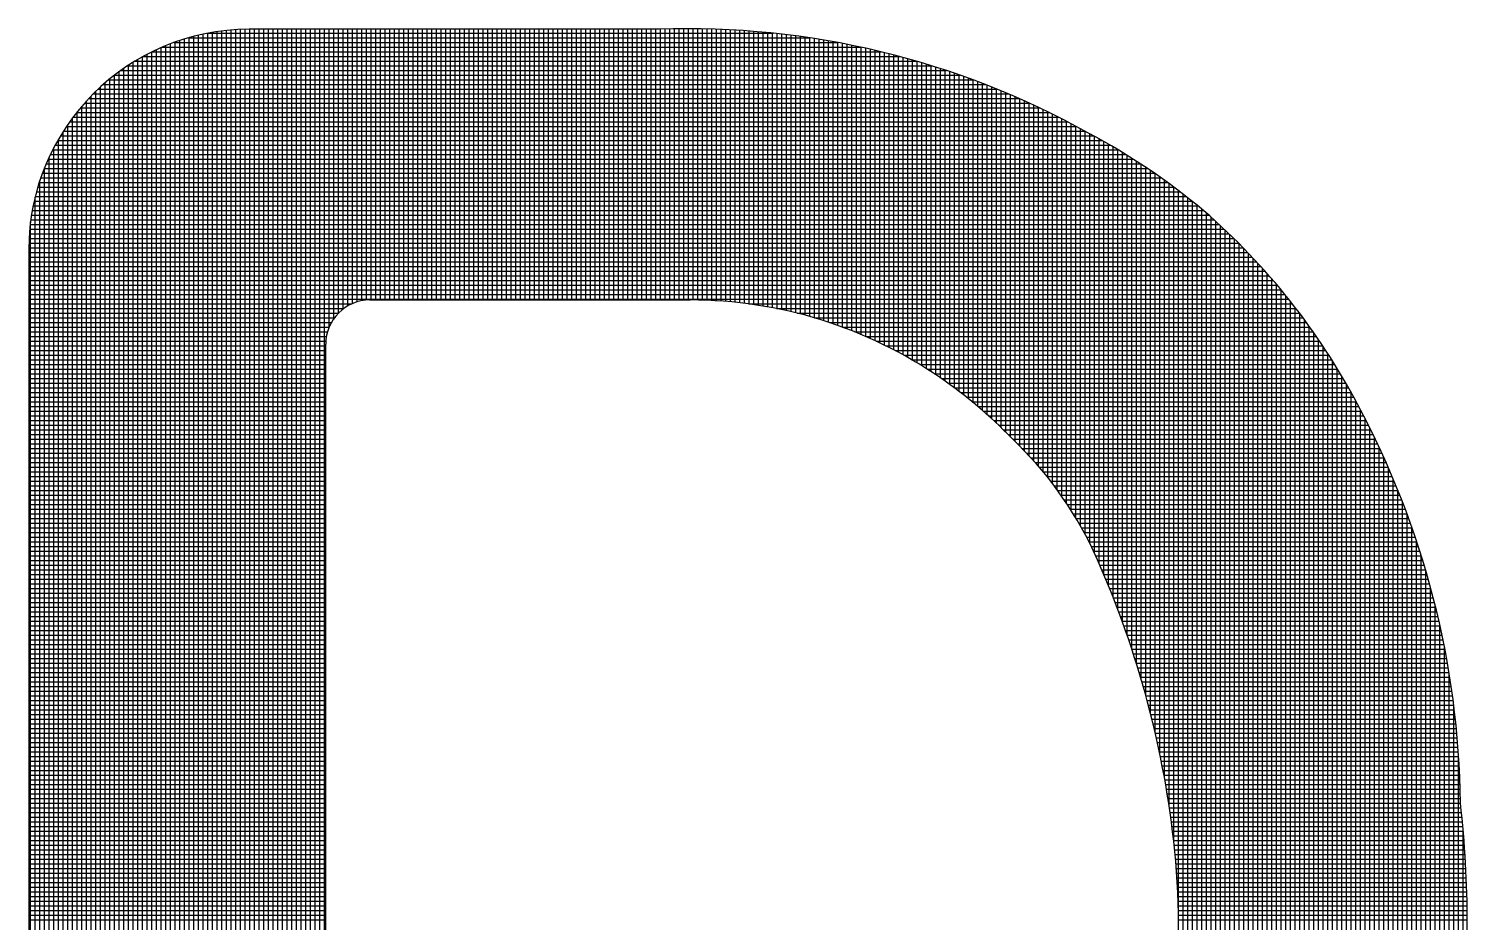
# Model space of a CAD drawing. Header units: inches. Extents: x 1009 to 1850, y 0 to 594.
# Drawn here: x 1685.29 to 1690.65, y 102.81 to 106.14 of the extents above; entities that cross this region are included whole.
import ezdxf

# ---------------------------------------------------------------- set-up
doc = ezdxf.new("R2010")
doc.units = ezdxf.units.IN
doc.header["$MEASUREMENT"] = 0
doc.layers.add('BG ÇÑ±¹Áö¿ª³\xad¹æ±â¼úÁÖ½ÄÈ¸»ç CI', color=7, linetype='Continuous')

msp = doc.modelspace()

# ---------------------------------------------------------------- linework, layer by layer
at = {"layer": 'BG ÇÑ±¹Áö¿ª³\xad¹æ±â¼úÁÖ½ÄÈ¸»ç CI', "color": 242, "linetype": 'Continuous', "lineweight": 25, "true_color": 0xd51c29}
for p, q in [((1686.0987, 99.4814), (1686.0987, 106.1356)), ((1687.6384, 106.1358), (1686.1137, 106.1358)), ((1686.1161, 99.4813), (1686.1161, 106.1358)), ((1686.1335, 99.4813), (1686.1335, 106.1358)), ((1686.1508, 99.4813), (1686.1508, 106.1358)), ((1686.1682, 99.4813), (1686.1682, 106.1358)), ((1686.1856, 99.4813), (1686.1856, 106.1358)), ((1686.2029, 99.4813), (1686.2029, 106.1358)), ((1686.2203, 99.4813), (1686.2203, 106.1358)), ((1686.2376, 99.4813), (1686.2376, 106.1358)), ((1686.255, 99.4813), (1686.255, 106.1358)), ((1686.2724, 99.4813), (1686.2724, 106.1358)), ((1686.2897, 99.4813), (1686.2897, 106.1358)), ((1686.3071, 99.4813), (1686.3071, 106.1358)), ((1686.3245, 99.4813), (1686.3245, 106.1358)), ((1686.3418, 99.4813), (1686.3418, 106.1358)), ((1686.3592, 99.4813), (1686.3592, 106.1358)), ((1686.3766, 99.4813), (1686.3766, 106.1358)), ((1686.3939, 99.4813), (1686.3939, 106.1358)), ((1686.4113, 105.0281), (1686.4113, 106.1358)), ((1686.4287, 105.0593), (1686.4287, 106.1358)), ((1686.446, 105.08), (1686.446, 106.1358)), ((1686.4634, 105.0952), (1686.4634, 106.1358)), ((1686.4808, 105.1067), (1686.4808, 106.1358)), ((1686.4981, 105.1154), (1686.4981, 106.1358)), ((1686.5155, 105.1216), (1686.5155, 106.1358)), ((1686.5328, 105.1258), (1686.5328, 106.1358)), ((1686.5502, 105.1281), (1686.5502, 106.1358)), ((1686.5676, 105.1285), (1686.5676, 106.1358)), ((1686.5849, 105.1285), (1686.5849, 106.1358)), ((1686.6023, 105.1285), (1686.6023, 106.1358)), ((1686.6197, 105.1285), (1686.6197, 106.1358)), ((1686.637, 105.1285), (1686.637, 106.1358)), ((1686.6544, 105.1285), (1686.6544, 106.1358)), ((1686.6718, 105.1285), (1686.6718, 106.1358)), ((1686.6891, 105.1285), (1686.6891, 106.1358)), ((1686.7065, 105.1285), (1686.7065, 106.1358)), ((1686.7239, 105.1285), (1686.7239, 106.1358)), ((1686.7412, 105.1285), (1686.7412, 106.1358)), ((1686.7586, 105.1285), (1686.7586, 106.1358)), ((1686.7759, 105.1285), (1686.7759, 106.1358)), ((1686.7933, 105.1285), (1686.7933, 106.1358)), ((1686.8107, 105.1285), (1686.8107, 106.1358)), ((1686.828, 105.1285), (1686.828, 106.1358)), ((1686.8454, 105.1285), (1686.8454, 106.1358)), ((1686.8628, 105.1285), (1686.8628, 106.1358)), ((1686.8801, 105.1285), (1686.8801, 106.1358)), ((1686.8975, 105.1285), (1686.8975, 106.1358)), ((1686.9149, 105.1285), (1686.9149, 106.1358)), ((1686.9322, 105.1285), (1686.9322, 106.1358)), ((1686.9496, 105.1285), (1686.9496, 106.1358)), ((1686.967, 105.1285), (1686.967, 106.1358)), ((1686.9843, 105.1285), (1686.9843, 106.1358)), ((1687.0017, 105.1285), (1687.0017, 106.1358)), ((1687.019, 105.1285), (1687.019, 106.1358)), ((1687.0364, 105.1285), (1687.0364, 106.1358)), ((1687.0538, 105.1285), (1687.0538, 106.1358)), ((1687.0711, 105.1285), (1687.0711, 106.1358)), ((1687.0885, 105.1285), (1687.0885, 106.1358)), ((1687.1059, 105.1285), (1687.1059, 106.1358)), ((1687.1232, 105.1285), (1687.1232, 106.1358)), ((1687.1406, 105.1285), (1687.1406, 106.1358)), ((1687.158, 105.1285), (1687.158, 106.1358)), ((1687.1753, 105.1285), (1687.1753, 106.1358)), ((1687.1927, 105.1285), (1687.1927, 106.1358)), ((1687.2101, 105.1285), (1687.2101, 106.1358)), ((1687.2274, 105.1285), (1687.2274, 106.1358)), ((1687.2448, 105.1285), (1687.2448, 106.1358)), ((1687.2622, 105.1285), (1687.2622, 106.1358)), ((1687.2795, 105.1285), (1687.2795, 106.1358)), ((1687.2969, 105.1285), (1687.2969, 106.1358)), ((1687.3142, 105.1285), (1687.3142, 106.1358)), ((1687.3316, 105.1285), (1687.3316, 106.1358)), ((1687.349, 105.1285), (1687.349, 106.1358)), ((1687.3663, 105.1285), (1687.3663, 106.1358)), ((1687.3837, 105.1285), (1687.3837, 106.1358)), ((1687.4011, 105.1285), (1687.4011, 106.1358)), ((1687.4184, 105.1285), (1687.4184, 106.1358)), ((1687.4358, 105.1285), (1687.4358, 106.1358)), ((1687.4532, 105.1285), (1687.4532, 106.1358)), ((1687.4705, 105.1285), (1687.4705, 106.1358)), ((1687.4879, 105.1285), (1687.4879, 106.1358)), ((1687.5053, 105.1285), (1687.5053, 106.1358)), ((1687.5226, 105.1285), (1687.5226, 106.1358)), ((1687.54, 105.1285), (1687.54, 106.1358)), ((1687.5573, 105.1285), (1687.5573, 106.1358)), ((1687.5747, 105.1285), (1687.5747, 106.1358)), ((1687.5921, 105.1285), (1687.5921, 106.1358)), ((1687.6094, 105.1285), (1687.6094, 106.1358)), ((1687.6268, 105.1285), (1687.6268, 106.1358)), ((1687.6442, 105.1285), (1687.6442, 106.136)), ((1687.6615, 105.1285), (1687.6615, 106.1365)), ((1687.6789, 105.1285), (1687.6789, 106.1369)), ((1687.6963, 105.1285), (1687.6963, 106.1373)), ((1687.7136, 105.1285), (1687.7136, 106.1375)), ((1687.731, 105.1285), (1687.731, 106.1376)), ((1687.7484, 105.1285), (1687.7484, 106.1377)), ((1687.7657, 105.1285), (1687.7657, 106.1376)), ((1687.7831, 105.1283), (1687.7831, 106.1375)), ((1687.8005, 105.1279), (1687.8005, 106.1372)), ((1687.8178, 105.1273), (1687.8178, 106.1369)), ((1687.8352, 105.1265), (1687.8352, 106.1364)), ((1687.8525, 105.1256), (1687.8525, 106.1358)), ((1685.8337, 106.0865), (1688.3037, 106.0865)), ((1685.8383, 99.5289), (1685.8383, 106.0881)), ((1685.8556, 99.5229), (1685.8556, 106.0941)), ((1685.873, 99.5174), (1685.873, 106.0996)), ((1685.8871, 106.1038), (1688.2002, 106.1038)), ((1685.8904, 99.5123), (1685.8904, 106.1048)), ((1685.9077, 99.5076), (1685.9077, 106.1095)), ((1685.9251, 99.5033), (1685.9251, 106.1138)), ((1685.9425, 99.4994), (1685.9425, 106.1177)), ((1685.9598, 99.4959), (1685.9598, 106.1212)), ((1685.9599, 106.1212), (1688.0636, 106.1212)), ((1685.9772, 99.4927), (1685.9772, 106.1243)), ((1685.9945, 99.49), (1685.9945, 106.127)), ((1686.0119, 99.4876), (1686.0119, 106.1294)), ((1686.0293, 99.4856), (1686.0293, 106.1314)), ((1686.0466, 99.484), (1686.0466, 106.133)), ((1686.064, 99.4828), (1686.064, 106.1342)), ((1686.0814, 99.4819), (1686.0814, 106.1351)), ((1687.8699, 105.1244), (1687.8699, 106.1352)), ((1687.8873, 105.1231), (1687.8873, 106.1344)), ((1687.9046, 105.1216), (1687.9046, 106.1336)), ((1687.922, 105.1199), (1687.922, 106.1326)), ((1687.9394, 105.118), (1687.9394, 106.1316)), ((1687.9567, 105.116), (1687.9567, 106.1305)), ((1687.9741, 105.1137), (1687.9741, 106.1292)), ((1687.9915, 105.1113), (1687.9915, 106.1279)), ((1688.0088, 105.1086), (1688.0088, 106.1264)), ((1688.0262, 105.1058), (1688.0262, 106.1249)), ((1688.0436, 105.1028), (1688.0436, 106.1232)), ((1688.0609, 105.0996), (1688.0609, 106.1215)), ((1688.0783, 105.0962), (1688.0783, 106.1196)), ((1688.0956, 105.0926), (1688.0956, 106.1177)), ((1688.113, 105.0888), (1688.113, 106.1156)), ((1688.1304, 105.0848), (1688.1304, 106.1135)), ((1688.1477, 105.0806), (1688.1477, 106.1112)), ((1688.1651, 105.0762), (1688.1651, 106.1089)), ((1688.1825, 105.0716), (1688.1825, 106.1064)), ((1688.1998, 105.0668), (1688.1998, 106.1039)), ((1688.2172, 105.0618), (1688.2172, 106.1012)), ((1688.2346, 105.0566), (1688.2346, 106.0985)), ((1688.2519, 105.0512), (1688.2519, 106.0956)), ((1688.2693, 105.0456), (1688.2693, 106.0926)), ((1688.2867, 105.0397), (1688.2867, 106.0896)), ((1688.304, 105.0337), (1688.304, 106.0864)), ((1688.3214, 105.0274), (1688.3214, 106.0831)), ((1685.7167, 99.5838), (1685.7167, 106.0333)), ((1685.7187, 106.0344), (1688.5343, 106.0344)), ((1685.7341, 99.5744), (1685.7341, 106.0426)), ((1685.7514, 99.5656), (1685.7514, 106.0514)), ((1685.7521, 106.0517), (1688.4661, 106.0517)), ((1685.7688, 99.5573), (1685.7688, 106.0597)), ((1685.7862, 99.5495), (1685.7862, 106.0675)), ((1685.7898, 106.0691), (1688.3903, 106.0691)), ((1685.8035, 99.5422), (1685.8035, 106.0748)), ((1685.8209, 99.5353), (1685.8209, 106.0817)), ((1688.3388, 105.0209), (1688.3388, 106.0797)), ((1688.3561, 105.0141), (1688.3561, 106.0763)), ((1688.3735, 105.0072), (1688.3735, 106.0727)), ((1688.3908, 105), (1688.3908, 106.069)), ((1688.4082, 104.9925), (1688.4082, 106.0652)), ((1688.4256, 104.9849), (1688.4256, 106.0613)), ((1688.4429, 104.977), (1688.4429, 106.0573)), ((1688.4603, 104.9688), (1688.4603, 106.0531)), ((1688.4777, 104.9604), (1688.4777, 106.0489)), ((1688.495, 104.9518), (1688.495, 106.0446)), ((1688.5124, 104.9428), (1688.5124, 106.0401)), ((1688.5298, 104.9337), (1688.5298, 106.0356)), ((1688.5471, 104.9242), (1688.5471, 106.0309)), ((1685.6299, 99.6392), (1685.6299, 105.9779)), ((1685.636, 105.9823), (1688.7084, 105.9823)), ((1685.6473, 99.6268), (1685.6473, 105.9902)), ((1685.6612, 105.9996), (1688.6544, 105.9996)), ((1685.6646, 99.6151), (1685.6646, 106.0019)), ((1685.682, 99.6041), (1685.682, 106.0129)), ((1685.6886, 106.017), (1688.5967, 106.017)), ((1685.6993, 99.5936), (1685.6993, 106.0234)), ((1688.5645, 104.9145), (1688.5645, 106.0261)), ((1688.5819, 104.9045), (1688.5819, 106.0213)), ((1688.5992, 104.8942), (1688.5992, 106.0163)), ((1688.6166, 104.8836), (1688.6166, 106.0112)), ((1688.6339, 104.8727), (1688.6339, 106.006)), ((1688.6513, 104.8616), (1688.6513, 106.0006)), ((1688.6687, 104.8501), (1688.6687, 105.9952)), ((1688.686, 104.8382), (1688.686, 105.9896)), ((1688.7034, 104.8261), (1688.7034, 105.9839)), ((1688.7208, 104.8137), (1688.7208, 105.9782)), ((1685.5706, 105.9302), (1688.8531, 105.9302)), ((1685.5778, 99.6806), (1685.5778, 105.9365)), ((1685.5909, 105.9476), (1688.8074, 105.9476)), ((1685.5952, 99.666), (1685.5952, 105.9511)), ((1685.6125, 99.6522), (1685.6125, 105.9648)), ((1685.6126, 105.9649), (1688.7593, 105.9649)), ((1688.7381, 104.8009), (1688.7381, 105.9723)), ((1688.7555, 104.7878), (1688.7555, 105.9662)), ((1688.7729, 104.7743), (1688.7729, 105.9601)), ((1688.7902, 104.7606), (1688.7902, 105.9538)), ((1688.8076, 104.7464), (1688.8076, 105.9475)), ((1688.825, 104.7319), (1688.825, 105.941)), ((1688.8423, 104.717), (1688.8423, 105.9344)), ((1688.8597, 104.7017), (1688.8597, 105.9276)), ((1685.5083, 99.748), (1685.5083, 105.869)), ((1685.5168, 105.8781), (1688.9788, 105.8781)), ((1685.5257, 99.7296), (1685.5257, 105.8874)), ((1685.5336, 105.8955), (1688.9386, 105.8955)), ((1685.5431, 99.7123), (1685.5431, 105.9047)), ((1685.5515, 105.9128), (1688.8968, 105.9128)), ((1685.5604, 99.696), (1685.5604, 105.9211)), ((1688.8771, 104.686), (1688.8771, 105.9208)), ((1688.8944, 104.6698), (1688.8944, 105.9138)), ((1688.9118, 104.6533), (1688.9118, 105.9067)), ((1688.9291, 104.6362), (1688.9291, 105.8995)), ((1688.9465, 104.6187), (1688.9465, 105.8921)), ((1688.9639, 104.6017), (1688.9639, 105.8846)), ((1688.9812, 104.5846), (1688.9812, 105.877)), ((1688.9986, 104.5668), (1688.9986, 105.8693)), ((1685.4717, 105.826), (1689.0907, 105.826)), ((1685.4736, 99.7886), (1685.4736, 105.8284)), ((1685.4859, 105.8434), (1689.0547, 105.8434)), ((1685.491, 99.7676), (1685.491, 105.8494)), ((1685.5009, 105.8607), (1689.0174, 105.8607)), ((1689.016, 104.5484), (1689.016, 105.8614)), ((1689.0333, 104.5293), (1689.0333, 105.8534)), ((1689.0507, 104.5094), (1689.0507, 105.8452)), ((1689.0681, 104.4888), (1689.0681, 105.837)), ((1689.0854, 104.4674), (1689.0854, 105.8286)), ((1689.1028, 104.445), (1689.1028, 105.82)), ((1685.4335, 105.7739), (1689.1921, 105.7739)), ((1685.4389, 99.8352), (1685.4389, 105.7818)), ((1685.4455, 105.7913), (1689.1593, 105.7913)), ((1685.4562, 99.811), (1685.4562, 105.806)), ((1685.4582, 105.8086), (1689.1255, 105.8086)), ((1689.1202, 104.4217), (1689.1202, 105.8114)), ((1689.1375, 104.3974), (1689.1375, 105.8025)), ((1689.1549, 104.3719), (1689.1549, 105.7936)), ((1689.1722, 104.3451), (1689.1722, 105.7845)), ((1689.1896, 104.3169), (1689.1896, 105.7753)), ((1689.207, 104.2871), (1689.207, 105.7659)), ((1685.4011, 105.7218), (1689.2871, 105.7218)), ((1685.4042, 99.89), (1685.4042, 105.7271)), ((1685.4113, 105.7392), (1689.2558, 105.7392)), ((1685.4215, 99.8614), (1685.4215, 105.7556)), ((1685.4221, 105.7565), (1689.224, 105.7565)), ((1689.2243, 104.2556), (1689.2243, 105.7563)), ((1689.2417, 104.222), (1689.2417, 105.7468)), ((1689.2591, 104.1857), (1689.2591, 105.7374)), ((1689.2764, 104.1467), (1689.2764, 105.7278)), ((1689.2938, 104.1064), (1689.2938, 105.7181)), ((1689.3112, 104.0646), (1689.3112, 105.7081)), ((1685.3694, 99.9567), (1685.3694, 105.6603)), ((1685.3738, 105.6697), (1689.3754, 105.6697)), ((1685.3824, 105.6871), (1689.3469, 105.6871)), ((1685.3868, 99.9215), (1685.3868, 105.6956)), ((1685.3915, 105.7045), (1689.3175, 105.7045)), ((1689.3285, 104.0213), (1689.3285, 105.698)), ((1689.3459, 103.9763), (1689.3459, 105.6877)), ((1689.3633, 103.9293), (1689.3633, 105.6772)), ((1689.3806, 103.8803), (1689.3806, 105.6665)), ((1689.398, 103.8287), (1689.398, 105.6556)), ((1685.3444, 105.6003), (1689.4818, 105.6003)), ((1685.3511, 105.6176), (1689.4563, 105.6176)), ((1685.3521, 99.997), (1685.3521, 105.6201)), ((1685.3582, 105.635), (1689.4301, 105.635)), ((1685.3658, 105.6524), (1689.4031, 105.6524)), ((1689.4153, 103.7744), (1689.4153, 105.6445)), ((1689.4327, 103.7169), (1689.4327, 105.6333)), ((1689.4501, 103.6555), (1689.4501, 105.6218)), ((1689.4674, 103.5895), (1689.4674, 105.6101)), ((1685.3271, 105.5482), (1689.5546, 105.5482)), ((1685.3324, 105.5655), (1689.5309, 105.5655)), ((1685.3347, 100.0446), (1685.3347, 105.5725)), ((1685.3382, 105.5829), (1689.5067, 105.5829)), ((1689.4848, 103.5177), (1689.4848, 105.5982)), ((1689.5022, 103.4383), (1689.5022, 105.5861)), ((1689.5195, 103.3487), (1689.5195, 105.5737)), ((1689.5369, 103.2435), (1689.5369, 105.5612)), ((1689.5543, 103.1106), (1689.5543, 105.5484)), ((1685.3135, 105.4961), (1689.6222, 105.4961)), ((1685.3173, 100.1049), (1685.3173, 105.5122)), ((1685.3176, 105.5134), (1689.6002, 105.5134)), ((1685.3222, 105.5308), (1689.5776, 105.5308)), ((1689.5716, 100.0817), (1689.5716, 105.5354)), ((1689.589, 100.0949), (1689.589, 105.5221)), ((1689.6064, 100.1084), (1689.6064, 105.5086)), ((1689.6237, 100.1221), (1689.6237, 105.4949)), ((1685.3035, 105.444), (1689.6847, 105.444)), ((1685.3065, 105.4613), (1689.6649, 105.4613)), ((1685.3098, 105.4787), (1689.6438, 105.4787)), ((1689.6411, 100.1361), (1689.6411, 105.4809)), ((1689.6585, 100.1504), (1689.6585, 105.4667)), ((1689.6758, 100.1652), (1689.6758, 105.4518)), ((1685.2969, 105.3919), (1689.7417, 105.3919)), ((1685.2988, 105.4093), (1689.7231, 105.4093)), ((1685.3, 100.1979), (1685.3, 105.4192)), ((1685.3009, 105.4266), (1689.7041, 105.4266)), ((1689.6932, 100.1806), (1689.6932, 105.4364)), ((1689.7105, 100.1963), (1689.7105, 105.4208)), ((1689.7279, 100.2123), (1689.7279, 105.4048)), ((1689.7453, 100.2285), (1689.7453, 105.3885)), ((1685.2937, 105.3398), (1689.7953, 105.3398)), ((1685.2944, 105.3572), (1689.7778, 105.3572)), ((1685.2955, 105.3745), (1689.7599, 105.3745)), ((1689.7626, 100.2451), (1689.7626, 105.3719)), ((1689.78, 100.262), (1689.78, 105.355)), ((1689.7974, 100.2793), (1689.7974, 105.3378)), ((1685.2934, 105.3224), (1689.8125, 105.3224)), ((1685.2934, 105.3154), (1685.2934, 100.3017)), ((1685.2934, 105.3051), (1689.8294, 105.3051)), ((1685.2934, 105.2877), (1689.8459, 105.2877)), ((1689.8147, 100.2969), (1689.8147, 105.3202)), ((1689.8321, 100.3148), (1689.8321, 105.3022)), ((1689.8495, 100.3331), (1689.8495, 105.2839)), ((1685.2934, 105.2703), (1689.8621, 105.2703)), ((1685.2934, 105.253), (1689.878, 105.253)), ((1685.2934, 105.2356), (1689.8937, 105.2356)), ((1689.8668, 100.3518), (1689.8668, 105.2652)), ((1689.8842, 100.3709), (1689.8842, 105.2462)), ((1689.9016, 100.3903), (1689.9016, 105.2267)), ((1685.2934, 105.2182), (1689.909, 105.2182)), ((1685.2934, 105.2009), (1689.924, 105.2009)), ((1685.2934, 105.1835), (1689.9388, 105.1835)), ((1689.9189, 100.4102), (1689.9189, 105.2068)), ((1689.9363, 100.4305), (1689.9363, 105.1865)), ((1685.2934, 105.1662), (1689.9533, 105.1662)), ((1685.2934, 105.1488), (1689.9675, 105.1488)), ((1685.2934, 105.1314), (1689.9815, 105.1314)), ((1686.5625, 105.1285), (1687.7542, 105.1285)), ((1689.9536, 100.4513), (1689.9536, 105.1657)), ((1689.971, 100.4725), (1689.971, 105.1445)), ((1689.9884, 100.4943), (1689.9884, 105.1228)), ((1685.2934, 105.1141), (1686.4952, 105.1141)), ((1685.2934, 105.0967), (1686.4654, 105.0967)), ((1685.2934, 105.0793), (1686.4454, 105.0793)), ((1687.9715, 105.1141), (1689.9952, 105.1141)), ((1688.0758, 105.0967), (1690.0087, 105.0967)), ((1688.1529, 105.0793), (1690.022, 105.0793)), ((1690.0057, 100.5165), (1690.0057, 105.1006)), ((1690.0231, 100.5392), (1690.0231, 105.0778)), ((1685.2934, 105.062), (1686.4306, 105.062)), ((1685.2934, 105.0446), (1686.4193, 105.0446)), ((1685.2934, 105.0272), (1686.4109, 105.0272)), ((1688.2168, 105.062), (1690.035, 105.062)), ((1688.2722, 105.0446), (1690.0477, 105.0446)), ((1688.3217, 105.0272), (1690.0603, 105.0272)), ((1690.0405, 100.5625), (1690.0405, 105.0545)), ((1690.0578, 100.5864), (1690.0578, 105.0306)), ((1685.2934, 105.0099), (1686.4048, 105.0099)), ((1685.2934, 104.9925), (1686.4009, 104.9925)), ((1685.2934, 104.9751), (1686.3988, 104.9751)), ((1686.3984, 100.6526), (1686.3984, 104.9644)), ((1688.3668, 105.0099), (1690.0726, 105.0099)), ((1688.4083, 104.9925), (1690.0847, 104.9925)), ((1688.4469, 104.9751), (1690.0966, 104.9751)), ((1690.0752, 100.6109), (1690.0752, 105.0062)), ((1690.0926, 100.636), (1690.0926, 104.981)), ((1685.2934, 104.9578), (1686.3984, 104.9578)), ((1685.2934, 104.9404), (1686.3984, 104.9404)), ((1685.2934, 104.923), (1686.3984, 104.923)), ((1685.2934, 104.9057), (1686.3984, 104.9057)), ((1688.483, 104.9578), (1690.1083, 104.9578)), ((1688.517, 104.9404), (1690.1197, 104.9404)), ((1688.5492, 104.923), (1690.131, 104.923)), ((1688.5798, 104.9057), (1690.142, 104.9057)), ((1690.1099, 100.6618), (1690.1099, 104.9553)), ((1690.1273, 100.6883), (1690.1273, 104.9287)), ((1685.2934, 104.8883), (1686.3984, 104.8883)), ((1685.2934, 104.871), (1686.3984, 104.871)), ((1685.2934, 104.8536), (1686.3984, 104.8536)), ((1688.6089, 104.8883), (1690.1529, 104.8883)), ((1688.6367, 104.871), (1690.1635, 104.871)), ((1688.6634, 104.8536), (1690.174, 104.8536)), ((1690.1447, 100.7156), (1690.1447, 104.9015)), ((1690.162, 100.7436), (1690.162, 104.8734)), ((1685.2934, 104.8362), (1686.3984, 104.8362)), ((1685.2934, 104.8189), (1686.3984, 104.8189)), ((1685.2934, 104.8015), (1686.3984, 104.8015)), ((1688.6889, 104.8362), (1690.1843, 104.8362)), ((1688.7136, 104.8189), (1690.1944, 104.8189)), ((1688.7373, 104.8015), (1690.2043, 104.8015)), ((1690.1794, 100.7725), (1690.1794, 104.8445)), ((1690.1968, 100.8024), (1690.1968, 104.8147)), ((1685.2934, 104.7841), (1686.3984, 104.7841)), ((1685.2934, 104.7668), (1686.3984, 104.7668)), ((1685.2934, 104.7494), (1686.3984, 104.7494)), ((1688.7603, 104.7841), (1690.214, 104.7841)), ((1688.7825, 104.7668), (1690.2235, 104.7668)), ((1688.8039, 104.7494), (1690.2329, 104.7494)), ((1690.2141, 100.8332), (1690.2141, 104.7839)), ((1690.2315, 100.865), (1690.2315, 104.752)), ((1685.2934, 104.732), (1686.3984, 104.732)), ((1685.2934, 104.7147), (1686.3984, 104.7147)), ((1685.2934, 104.6973), (1686.3984, 104.6973)), ((1688.8248, 104.732), (1690.2421, 104.732)), ((1688.845, 104.7147), (1690.2513, 104.7147)), ((1688.8646, 104.6973), (1690.2604, 104.6973)), ((1690.2488, 100.8976), (1690.2488, 104.7194)), ((1685.2934, 104.6799), (1686.3984, 104.6799)), ((1685.2934, 104.6626), (1686.3984, 104.6626)), ((1685.2934, 104.6452), (1686.3984, 104.6452)), ((1688.8836, 104.6799), (1690.2693, 104.6799)), ((1688.9021, 104.6626), (1690.2782, 104.6626)), ((1688.92, 104.6452), (1690.2868, 104.6452)), ((1690.2662, 100.931), (1690.2662, 104.6861)), ((1690.2836, 100.9653), (1690.2836, 104.6518)), ((1685.2934, 104.6279), (1686.3984, 104.6279)), ((1685.2934, 104.6105), (1686.3984, 104.6105)), ((1685.2934, 104.5931), (1686.3984, 104.5931)), ((1688.9375, 104.6279), (1690.2954, 104.6279)), ((1688.9548, 104.6105), (1690.3038, 104.6105)), ((1688.9727, 104.5931), (1690.3121, 104.5931)), ((1690.3009, 101.0007), (1690.3009, 104.6164)), ((1685.2934, 104.5758), (1686.3984, 104.5758)), ((1685.2934, 104.5584), (1686.3984, 104.5584)), ((1685.2934, 104.541), (1686.3984, 104.541)), ((1688.9899, 104.5758), (1690.3202, 104.5758)), ((1689.0066, 104.5584), (1690.3283, 104.5584)), ((1689.0227, 104.541), (1690.3362, 104.541)), ((1690.3183, 101.0372), (1690.3183, 104.5799)), ((1690.3357, 101.0749), (1690.3357, 104.5421)), ((1685.2934, 104.5237), (1686.3984, 104.5237)), ((1685.2934, 104.5063), (1686.3984, 104.5063)), ((1685.2934, 104.4889), (1686.3984, 104.4889)), ((1689.0383, 104.5237), (1690.3439, 104.5237)), ((1689.0534, 104.5063), (1690.3516, 104.5063)), ((1689.068, 104.4889), (1690.3591, 104.4889)), ((1690.353, 101.114), (1690.353, 104.503)), ((1685.2934, 104.4716), (1686.3984, 104.4716)), ((1685.2934, 104.4542), (1686.3984, 104.4542)), ((1685.2934, 104.4368), (1686.3984, 104.4368)), ((1689.0821, 104.4716), (1690.3666, 104.4716)), ((1689.0957, 104.4542), (1690.3738, 104.4542)), ((1689.109, 104.4368), (1690.381, 104.4368)), ((1690.3704, 101.1546), (1690.3704, 104.4625)), ((1685.2934, 104.4195), (1686.3984, 104.4195)), ((1685.2934, 104.4021), (1686.3984, 104.4021)), ((1685.2934, 104.3847), (1686.3984, 104.3847)), ((1689.1218, 104.4195), (1690.3881, 104.4195)), ((1689.1342, 104.4021), (1690.395, 104.4021)), ((1689.1462, 104.3847), (1690.4018, 104.3847)), ((1690.3878, 101.1968), (1690.3878, 104.4203)), ((1690.4051, 101.2408), (1690.4051, 104.3763)), ((1685.2934, 104.3674), (1686.3984, 104.3674)), ((1685.2934, 104.35), (1686.3984, 104.35)), ((1685.2934, 104.3327), (1686.3984, 104.3327)), ((1689.1578, 104.3674), (1690.4085, 104.3674)), ((1689.1691, 104.35), (1690.4151, 104.35)), ((1689.18, 104.3327), (1690.4216, 104.3327)), ((1690.4225, 101.2868), (1690.4225, 104.3303)), ((1685.2934, 104.3153), (1686.3984, 104.3153)), ((1685.2934, 104.2979), (1686.3984, 104.2979)), ((1685.2934, 104.2806), (1686.3984, 104.2806)), ((1685.2934, 104.2632), (1686.3984, 104.2632)), ((1689.1906, 104.3153), (1690.428, 104.3153)), ((1689.2008, 104.2979), (1690.4342, 104.2979)), ((1689.2107, 104.2806), (1690.4404, 104.2806)), ((1689.2202, 104.2632), (1690.4464, 104.2632)), ((1690.4399, 101.335), (1690.4399, 104.282)), ((1685.2934, 104.2458), (1686.3984, 104.2458)), ((1685.2934, 104.2285), (1686.3984, 104.2285)), ((1685.2934, 104.2111), (1686.3984, 104.2111)), ((1689.2295, 104.2458), (1690.4523, 104.2458)), ((1689.2384, 104.2285), (1690.4581, 104.2285)), ((1689.2471, 104.2111), (1690.4638, 104.2111)), ((1690.4572, 101.3859), (1690.4572, 104.2311)), ((1685.2934, 104.1937), (1686.3984, 104.1937)), ((1685.2934, 104.1764), (1686.3984, 104.1764)), ((1685.2934, 104.159), (1686.3984, 104.159)), ((1689.2554, 104.1937), (1690.4694, 104.1937)), ((1689.2633, 104.1764), (1690.4749, 104.1764)), ((1689.271, 104.159), (1690.4802, 104.159)), ((1690.4746, 101.4398), (1690.4746, 104.1772)), ((1685.2934, 104.1416), (1686.3984, 104.1416)), ((1685.2934, 104.1243), (1686.3984, 104.1243)), ((1685.2934, 104.1069), (1686.3984, 104.1069)), ((1689.2786, 104.1416), (1690.4855, 104.1416)), ((1689.2861, 104.1243), (1690.4906, 104.1243)), ((1689.2936, 104.1069), (1690.4957, 104.1069)), ((1690.4919, 101.4972), (1690.4919, 104.1198)), ((1685.2934, 104.0896), (1686.3984, 104.0896)), ((1685.2934, 104.0722), (1686.3984, 104.0722)), ((1685.2934, 104.0548), (1686.3984, 104.0548)), ((1689.3009, 104.0896), (1690.5006, 104.0896)), ((1689.3081, 104.0722), (1690.5055, 104.0722)), ((1689.3151, 104.0548), (1690.5102, 104.0548)), ((1690.5093, 101.559), (1690.5093, 104.0581)), ((1685.2934, 104.0375), (1686.3984, 104.0375)), ((1685.2934, 104.0201), (1686.3984, 104.0201)), ((1685.2934, 104.0027), (1686.3984, 104.0027)), ((1689.3221, 104.0375), (1690.5148, 104.0375)), ((1689.329, 104.0201), (1690.5193, 104.0201)), ((1689.3358, 104.0027), (1690.5238, 104.0027)), ((1685.2934, 103.9854), (1686.3984, 103.9854)), ((1685.2934, 103.968), (1686.3984, 103.968)), ((1685.2934, 103.9506), (1686.3984, 103.9506)), ((1689.3424, 103.9854), (1690.5281, 103.9854)), ((1689.349, 103.968), (1690.5323, 103.968)), ((1689.3555, 103.9506), (1690.5364, 103.9506)), ((1690.5267, 101.626), (1690.5267, 103.991)), ((1685.2934, 103.9333), (1686.3984, 103.9333)), ((1685.2934, 103.9159), (1686.3984, 103.9159)), ((1685.2934, 103.8985), (1686.3984, 103.8985)), ((1689.3618, 103.9333), (1690.5404, 103.9333)), ((1689.3681, 103.9159), (1690.5443, 103.9159)), ((1689.3742, 103.8985), (1690.5481, 103.8985)), ((1690.544, 101.6999), (1690.544, 103.9171)), ((1685.2934, 103.8812), (1686.3984, 103.8812)), ((1685.2934, 103.8638), (1686.3984, 103.8638)), ((1685.2934, 103.8465), (1686.3984, 103.8465)), ((1689.3803, 103.8812), (1690.5518, 103.8812)), ((1689.3863, 103.8638), (1690.5554, 103.8638)), ((1689.3921, 103.8465), (1690.5589, 103.8465)), ((1685.2934, 103.8291), (1686.3984, 103.8291)), ((1685.2934, 103.8117), (1686.3984, 103.8117)), ((1685.2934, 103.7944), (1686.3984, 103.7944)), ((1689.3979, 103.8291), (1690.5623, 103.8291)), ((1689.4035, 103.8117), (1690.5656, 103.8117)), ((1689.4091, 103.7944), (1690.5689, 103.7944)), ((1690.5614, 101.7832), (1690.5614, 103.8339)), ((1685.2934, 103.777), (1686.3984, 103.777)), ((1685.2934, 103.7596), (1686.3984, 103.7596)), ((1685.2934, 103.7423), (1686.3984, 103.7423)), ((1689.4146, 103.777), (1690.572, 103.777)), ((1689.4199, 103.7596), (1690.575, 103.7596)), ((1689.4252, 103.7423), (1690.5779, 103.7423)), ((1690.5788, 101.8802), (1690.5788, 103.7369)), ((1685.2934, 103.7249), (1686.3984, 103.7249)), ((1685.2934, 103.7075), (1686.3984, 103.7075)), ((1685.2934, 103.6902), (1686.3984, 103.6902)), ((1689.4304, 103.7249), (1690.5807, 103.7249)), ((1689.4354, 103.7075), (1690.5834, 103.7075)), ((1689.4404, 103.6902), (1690.586, 103.6902)), ((1685.2934, 103.6728), (1686.3984, 103.6728)), ((1685.2934, 103.6554), (1686.3984, 103.6554)), ((1685.2934, 103.6381), (1686.3984, 103.6381)), ((1685.2934, 103.6207), (1686.3984, 103.6207)), ((1689.4453, 103.6728), (1690.5886, 103.6728)), ((1689.4501, 103.6554), (1690.591, 103.6554)), ((1689.4548, 103.6381), (1690.5933, 103.6381)), ((1689.4594, 103.6207), (1690.5955, 103.6207)), ((1685.2934, 103.6033), (1686.3984, 103.6033)), ((1685.2934, 103.586), (1686.3984, 103.586)), ((1685.2934, 103.5686), (1686.3984, 103.5686)), ((1689.4639, 103.6033), (1690.5977, 103.6033)), ((1689.4683, 103.586), (1690.5997, 103.586)), ((1689.4726, 103.5686), (1690.6017, 103.5686)), ((1690.5961, 102.001), (1690.5961, 103.616)), ((1685.2934, 103.5513), (1686.3984, 103.5513)), ((1685.2934, 103.5339), (1686.3984, 103.5339)), ((1685.2934, 103.5165), (1686.3984, 103.5165)), ((1689.4769, 103.5513), (1690.6035, 103.5513)), ((1689.481, 103.5339), (1690.6053, 103.5339)), ((1689.4851, 103.5165), (1690.6069, 103.5165)), ((1685.2934, 103.4992), (1686.3984, 103.4992)), ((1685.2934, 103.4818), (1686.3984, 103.4818)), ((1685.2934, 103.4644), (1686.3984, 103.4644)), ((1689.489, 103.4992), (1690.6085, 103.4992)), ((1689.4929, 103.4818), (1690.61, 103.4818)), ((1689.4967, 103.4644), (1690.6113, 103.4644)), ((1685.2934, 103.4471), (1686.3984, 103.4471)), ((1685.2934, 103.4297), (1686.3984, 103.4297)), ((1685.2934, 103.4123), (1686.3984, 103.4123)), ((1689.5004, 103.4471), (1690.6126, 103.4471)), ((1689.504, 103.4297), (1690.6138, 103.4297)), ((1689.5075, 103.4123), (1690.6149, 103.4123)), ((1690.6135, 102.1828), (1690.6135, 103.4342)), ((1685.2934, 103.395), (1686.3984, 103.395)), ((1685.2934, 103.3776), (1686.3984, 103.3776)), ((1685.2934, 103.3602), (1686.3984, 103.3602)), ((1689.5109, 103.395), (1690.6159, 103.395)), ((1689.5142, 103.3776), (1690.6168, 103.3776)), ((1689.5174, 103.3602), (1690.6176, 103.3602)), ((1685.2934, 103.3429), (1686.3984, 103.3429)), ((1685.2934, 103.3255), (1686.3984, 103.3255)), ((1685.2934, 103.3082), (1686.3984, 103.3082)), ((1689.5206, 103.3429), (1690.6183, 103.3429)), ((1689.5236, 103.3255), (1690.6189, 103.3255)), ((1689.5266, 103.3082), (1690.6194, 103.3082)), ((1685.2934, 103.2908), (1686.3984, 103.2908)), ((1685.2934, 103.2734), (1686.3984, 103.2734)), ((1685.2934, 103.2561), (1686.3984, 103.2561)), ((1689.5295, 103.2908), (1690.6199, 103.2908)), ((1689.5323, 103.2734), (1690.6202, 103.2734)), ((1689.535, 103.2561), (1690.6205, 103.2561)), ((1685.2934, 103.2387), (1686.3984, 103.2387)), ((1685.2934, 103.2213), (1686.3984, 103.2213)), ((1685.2934, 103.204), (1686.3984, 103.204)), ((1689.5376, 103.2387), (1690.6224, 103.2387)), ((1689.5402, 103.2213), (1690.6242, 103.2213)), ((1689.5426, 103.204), (1690.626, 103.204)), ((1685.2934, 103.1866), (1686.3984, 103.1866)), ((1685.2934, 103.1692), (1686.3984, 103.1692)), ((1685.2934, 103.1519), (1686.3984, 103.1519)), ((1689.545, 103.1866), (1690.6277, 103.1866)), ((1689.5472, 103.1692), (1690.6293, 103.1692)), ((1689.5494, 103.1519), (1690.6308, 103.1519)), ((1690.6309, 102.4654), (1690.6309, 103.1516)), ((1685.2934, 103.1345), (1686.3984, 103.1345)), ((1685.2934, 103.1171), (1686.3984, 103.1171)), ((1685.2934, 103.0998), (1686.3984, 103.0998)), ((1689.5515, 103.1345), (1690.6323, 103.1345)), ((1689.5535, 103.1171), (1690.6337, 103.1171)), ((1689.5554, 103.0998), (1690.635, 103.0998)), ((1685.2934, 103.0824), (1686.3984, 103.0824)), ((1685.2934, 103.065), (1686.3984, 103.065)), ((1685.2934, 103.0477), (1686.3984, 103.0477)), ((1689.5572, 103.0824), (1690.6362, 103.0824)), ((1689.5589, 103.065), (1690.6374, 103.065)), ((1689.5605, 103.0477), (1690.6385, 103.0477)), ((1685.2934, 103.0303), (1686.3984, 103.0303)), ((1685.2934, 103.013), (1686.3984, 103.013)), ((1685.2934, 102.9956), (1686.3984, 102.9956)), ((1685.2934, 102.9782), (1686.3984, 102.9782)), ((1689.562, 103.0303), (1690.6395, 103.0303)), ((1689.5633, 103.013), (1690.6404, 103.013)), ((1689.5646, 102.9956), (1690.6413, 102.9956)), ((1689.5657, 102.9782), (1690.642, 102.9782)), ((1685.2934, 102.9609), (1686.3984, 102.9609)), ((1685.2934, 102.9435), (1686.3984, 102.9435)), ((1685.2934, 102.9261), (1686.3984, 102.9261)), ((1689.5668, 102.9609), (1690.6427, 102.9609)), ((1689.5677, 102.9435), (1690.6434, 102.9435)), ((1689.5685, 102.9261), (1690.6439, 102.9261)), ((1685.2934, 102.9088), (1686.3984, 102.9088)), ((1685.2934, 102.8914), (1686.3984, 102.8914)), ((1685.2934, 102.874), (1686.3984, 102.874)), ((1689.5692, 102.9088), (1690.6444, 102.9088)), ((1689.5697, 102.8914), (1690.6448, 102.8914)), ((1689.5702, 102.874), (1690.6451, 102.874)), ((1685.2934, 102.8567), (1686.3984, 102.8567)), ((1685.2934, 102.8393), (1686.3984, 102.8393)), ((1685.2934, 102.8219), (1686.3984, 102.8219)), ((1689.5706, 102.8567), (1690.6453, 102.8567)), ((1689.5708, 102.8393), (1690.6455, 102.8393)), ((1689.571, 102.8219), (1690.6456, 102.8219))]:
    msp.add_line(p, q, dxfattribs=at)
for centre, radius, start, end in [((1686.1137, 105.3154), 0.8204, 90, 180), ((1687.7468, 103.0846), 3.053, 60.7886, 92.0344), ((1688.0473, 103.5198), 2.5271, 50.182, 61.9206), ((1688.0241, 103.5698), 2.504, 27.8248, 49.0409), ((1686.5625, 104.9644), 0.1641, 90, 180), ((1687.7542, 103.4878), 1.6407, 55.4025, 90), ((1687.6805, 103.3809), 1.7706, 44.1359, 55.4025), ((1687.4121, 103.2202), 3.2086, 0.6453, 28.2448), ((1687.9856, 103.5945), 1.4041, 25.2805, 46.5493), ((1686.0085, 102.7151), 3.5677, 6.4402, 24.4923), ((1686.6535, 102.8085), 3.9922, 353.5598, 6.4402), ((1686.8364, 102.8085), 2.7346, 353.5598, 6.4402)]:
    msp.add_arc(centre, radius, start, end, dxfattribs=at)

doc.saveas('drawing.dxf')
